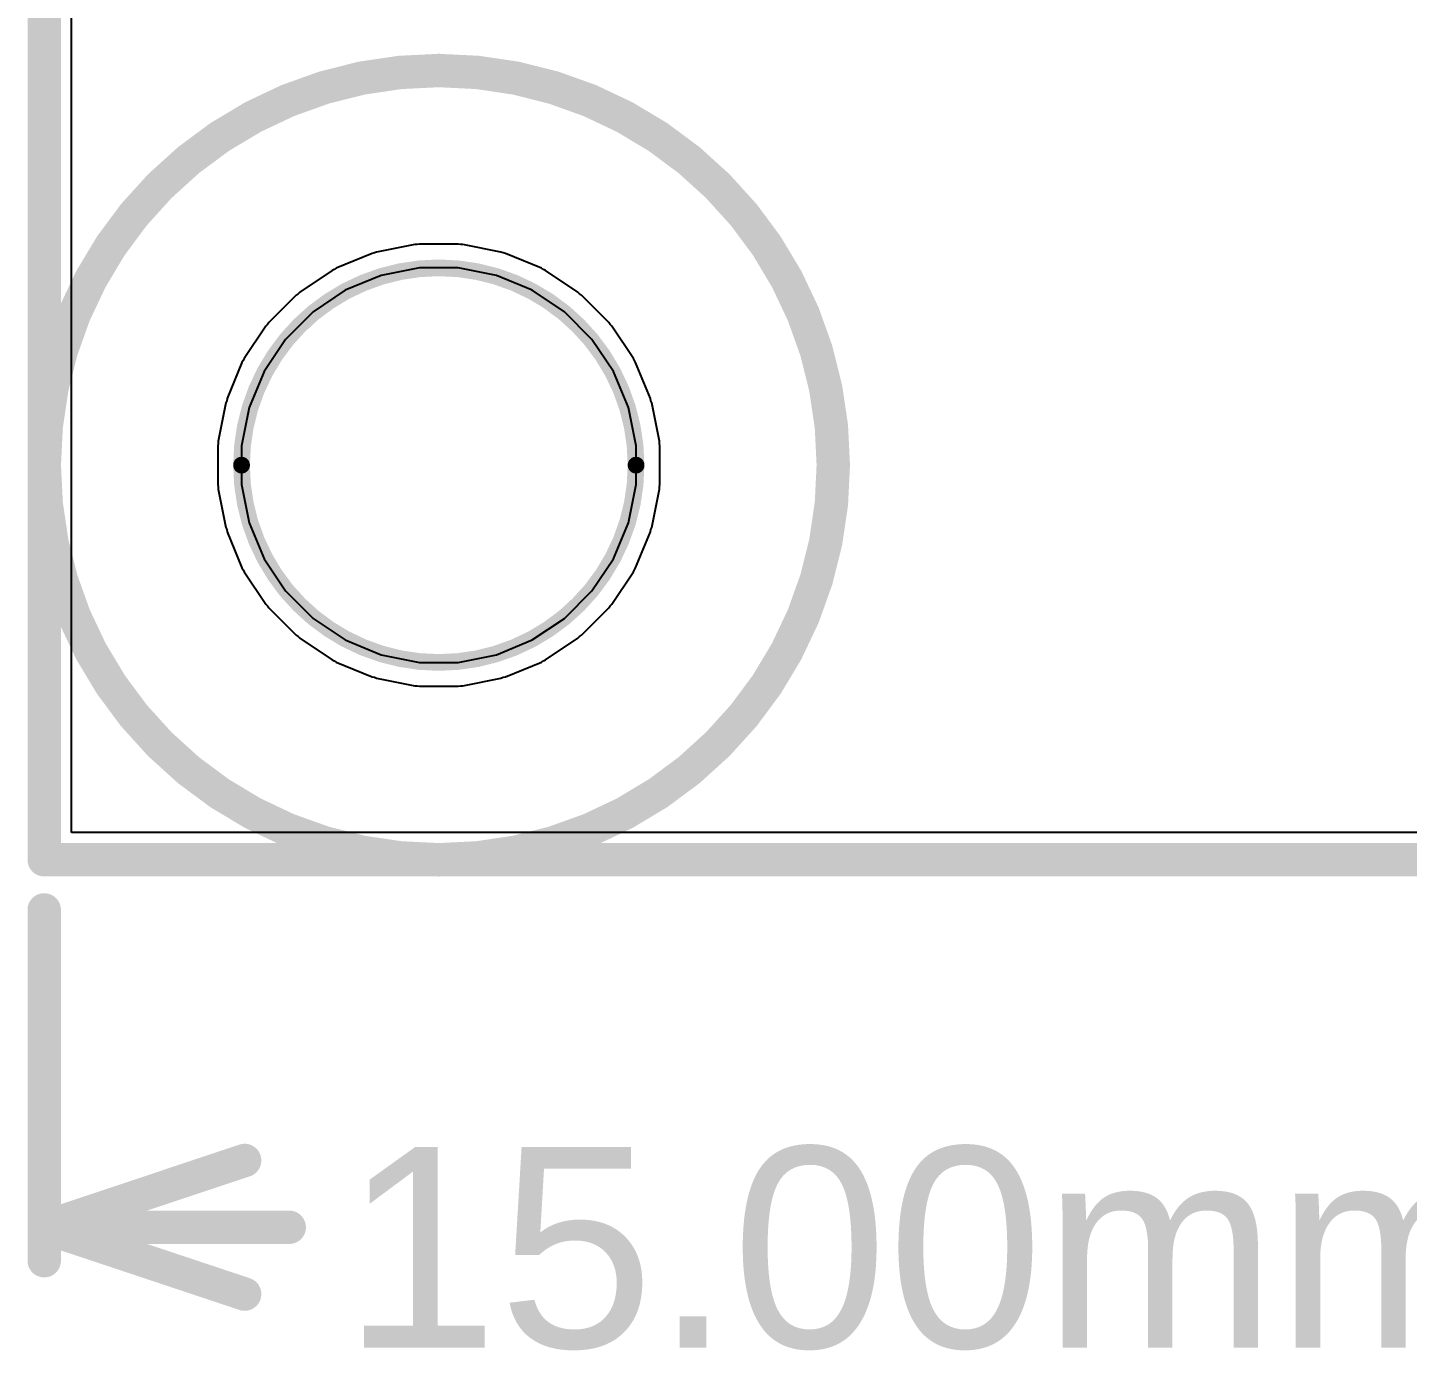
# Model space of a CAD drawing. Header units: inches. Extents: x -13 to 254, y -7 to 63.
# Drawn here: x -3.13 to 7.37, y -6.73 to 3.33 of the extents above; entities that cross this region are included whole.
import ezdxf

# ---------------------------------------------------------------- set-up
doc = ezdxf.new("R2010")
doc.units = ezdxf.units.IN
for name, color, linetype in [('Board Shape', 216, 'Continuous'), ('Bottom Layer', 5, 'Continuous'), ('Dimensions', 6, 'Continuous'), ('GND', 16, 'Continuous'), ('Multi-Layer', 9, 'Continuous'), ('POWER', 76, 'Continuous'), ('Top Layer', 1, 'Continuous')]:
    doc.layers.add(name, color=color, linetype=linetype)
doc.styles.add('Arial', font='', dxfattribs={"height": 0.2})
doc.styles.get('Arial').set_extended_font_data('Arial')

msp = doc.modelspace()

# ---------------------------------------------------------------- linework, layer by layer
at = {"layer": 'Board Shape'}
for points in [[(-3, 0, 0.254, 0.254, 0), (-3, 9, 0.254, 0.254, 0)], [(-3, -3, 0.254, 0.254, 0), (-3, 0, 0.254, 0.254, 0)], [(-3, -3, 0.254, 0.254, 0), (0, -3, 0.254, 0.254, 0)], [(0, -3, 0.254, 0.254, 0), (12, -3, 0.254, 0.254, 0)]]:
    msp.add_lwpolyline(points, format="xyseb", dxfattribs=at)
for points in [[(1.5, 0, 0.127, 0.127, 1), (-1.5, 0, 0.127, 0.127, 1)], [(-3.064, 0, 0.127, 0.127, 1), (-2.937, 0, 0.127, 0.127, 1)], [(-3.064, 0, 0.127, 0.127, 1), (-2.937, 0, 0.127, 0.127, 1)], [(-1.532, 0, 0.0635, 0.0635, 1), (-1.468, 0, 0.0635, 0.0635, 1)], [(1.468, 0, 0.0635, 0.0635, 1), (1.532, 0, 0.0635, 0.0635, 1)], [(-3.064, -3, 0.127, 0.127, 1), (-2.937, -3, 0.127, 0.127, 1)], [(-3.064, -3, 0.127, 0.127, 1), (-2.937, -3, 0.127, 0.127, 1)], [(-0.064, -3, 0.127, 0.127, 1), (0.064, -3, 0.127, 0.127, 1)], [(-0.064, -3, 0.127, 0.127, 1), (0.064, -3, 0.127, 0.127, 1)]]:
    msp.add_lwpolyline(points, format="xyseb", close=True, dxfattribs=at)
at = {"layer": 'Bottom Layer'}
for p, q in [((-2.793, -2.793), (-2.793, 9)), ((-0.148, 1.681), (-0.165, 1.678)), ((0.148, 1.681), (-0.148, 1.681)), ((0.165, 1.678), (0.148, 1.681)), ((-0.507, 1.61), (-0.78, 1.497)), ((-0.489, 1.613), (-0.507, 1.61)), ((-0.473, 1.62), (-0.489, 1.613)), ((-0.183, 1.678), (-0.473, 1.62)), ((-0.165, 1.678), (-0.183, 1.678)), ((0.183, 1.678), (0.165, 1.678)), ((0.473, 1.62), (0.183, 1.678)), ((0.489, 1.613), (0.473, 1.62)), ((0.507, 1.61), (0.489, 1.613)), ((0.78, 1.497), (0.507, 1.61)), ((-0.811, 1.48), (-1.057, 1.316)), ((-0.795, 1.487), (-0.811, 1.48)), ((-0.78, 1.497), (-0.795, 1.487)), ((0.795, 1.487), (0.78, 1.497)), ((0.811, 1.48), (0.795, 1.487)), ((1.057, 1.316), (0.811, 1.48)), ((-1.084, 1.293), (-1.293, 1.084)), ((-1.07, 1.303), (-1.084, 1.293)), ((-1.057, 1.316), (-1.07, 1.303)), ((1.07, 1.303), (1.057, 1.316)), ((1.084, 1.293), (1.07, 1.303)), ((1.293, 1.084), (1.084, 1.293)), ((-1.316, 1.057), (-1.48, 0.811)), ((-1.303, 1.07), (-1.316, 1.057)), ((-1.293, 1.084), (-1.303, 1.07)), ((1.303, 1.07), (1.293, 1.084)), ((1.316, 1.057), (1.303, 1.07)), ((1.48, 0.811), (1.316, 1.057)), ((-1.497, 0.78), (-1.61, 0.507)), ((-1.487, 0.795), (-1.497, 0.78)), ((-1.48, 0.811), (-1.487, 0.795)), ((1.487, 0.795), (1.48, 0.811)), ((1.497, 0.78), (1.487, 0.795)), ((1.61, 0.507), (1.497, 0.78)), ((-1.62, 0.473), (-1.678, 0.183)), ((-1.613, 0.489), (-1.62, 0.473)), ((-1.61, 0.507), (-1.613, 0.489)), ((1.613, 0.489), (1.61, 0.507)), ((1.62, 0.473), (1.613, 0.489)), ((1.678, 0.183), (1.62, 0.473)), ((-1.678, 0.165), (-1.681, 0.148)), ((-1.681, 0.148), (-1.681, -0.148)), ((-1.678, 0.183), (-1.678, 0.165)), ((1.678, 0.165), (1.678, 0.183)), ((1.681, 0.148), (1.678, 0.165)), ((1.681, -0.148), (1.681, 0.148)), ((-1.681, -0.148), (-1.678, -0.165)), ((-1.678, -0.165), (-1.678, -0.183)), ((-1.678, -0.183), (-1.62, -0.473)), ((1.62, -0.473), (1.678, -0.183)), ((1.678, -0.165), (1.681, -0.148)), ((1.678, -0.183), (1.678, -0.165)), ((-1.62, -0.473), (-1.613, -0.489)), ((-1.613, -0.489), (-1.61, -0.507)), ((-1.61, -0.507), (-1.497, -0.78)), ((1.497, -0.78), (1.61, -0.507)), ((1.61, -0.507), (1.613, -0.489)), ((1.613, -0.489), (1.62, -0.473)), ((-1.497, -0.78), (-1.487, -0.795)), ((-1.487, -0.795), (-1.48, -0.811)), ((-1.48, -0.811), (-1.316, -1.057)), ((1.316, -1.057), (1.48, -0.811)), ((1.48, -0.811), (1.487, -0.795)), ((1.487, -0.795), (1.497, -0.78)), ((-1.316, -1.057), (-1.303, -1.07)), ((-1.303, -1.07), (-1.293, -1.084)), ((-1.293, -1.084), (-1.084, -1.293)), ((1.084, -1.293), (1.293, -1.084)), ((1.293, -1.084), (1.303, -1.07)), ((1.303, -1.07), (1.316, -1.057)), ((-1.084, -1.293), (-1.07, -1.303)), ((-1.07, -1.303), (-1.057, -1.316)), ((-1.057, -1.316), (-0.811, -1.48)), ((0.811, -1.48), (1.057, -1.316)), ((1.057, -1.316), (1.07, -1.303)), ((1.07, -1.303), (1.084, -1.293)), ((-0.811, -1.48), (-0.795, -1.487)), ((-0.795, -1.487), (-0.78, -1.497)), ((-0.78, -1.497), (-0.507, -1.61)), ((0.507, -1.61), (0.78, -1.497)), ((0.78, -1.497), (0.795, -1.487)), ((0.795, -1.487), (0.811, -1.48)), ((-0.507, -1.61), (-0.489, -1.613)), ((-0.489, -1.613), (-0.473, -1.62)), ((-0.473, -1.62), (-0.183, -1.678)), ((-0.183, -1.678), (-0.165, -1.678)), ((-0.165, -1.678), (-0.148, -1.681)), ((0.148, -1.681), (0.165, -1.678)), ((0.165, -1.678), (0.183, -1.678)), ((0.183, -1.678), (0.473, -1.62)), ((0.473, -1.62), (0.489, -1.613)), ((0.489, -1.613), (0.507, -1.61)), ((-0.148, -1.681), (0.148, -1.681)), ((11.793, -2.793), (-2.793, -2.793))]:
    msp.add_line(p, q, dxfattribs=at)
at = {"layer": 'Dimensions'}
for points in [[(0, -3, 0.254, 0.254, -1), (0, 3, 0.254, 0.254, 0)], [(0, 3, 0.254, 0.254, -1), (0, -3, 0.254, 0.254, 0)], [(-3, -6.048, 0.254, 0.254, 0), (-3, -3.381, 0.254, 0.254, 0)], [(-3, -5.794, 0.254, 0.254, 0), (-1.476, -5.286, 0.254, 0.254, 0)], [(-3, -5.794, 0.254, 0.254, 0), (-1.476, -6.302, 0.254, 0.254, 0)], [(-3, -5.794, 0.254, 0.254, 0), (-1.137, -5.794, 0.254, 0.254, 0)]]:
    msp.add_lwpolyline(points, format="xyseb", dxfattribs=at)
for points in [[(-0.064, 3, 0.127, 0.127, 1), (0.064, 3, 0.127, 0.127, 1)], [(-0.064, 3, 0.127, 0.127, 1), (0.064, 3, 0.127, 0.127, 1)], [(-0.064, -3, 0.127, 0.127, 1), (0.064, -3, 0.127, 0.127, 1)], [(-0.064, -3, 0.127, 0.127, 1), (0.064, -3, 0.127, 0.127, 1)], [(-3.064, -3.381, 0.127, 0.127, 1), (-2.937, -3.381, 0.127, 0.127, 1)], [(-1.54, -5.286, 0.127, 0.127, 1), (-1.413, -5.286, 0.127, 0.127, 1)], [(-3.064, -5.794, 0.127, 0.127, 1), (-2.937, -5.794, 0.127, 0.127, 1)], [(-3.064, -5.794, 0.127, 0.127, 1), (-2.937, -5.794, 0.127, 0.127, 1)], [(-3.064, -5.794, 0.127, 0.127, 1), (-2.937, -5.794, 0.127, 0.127, 1)], [(-1.201, -5.794, 0.127, 0.127, 1), (-1.074, -5.794, 0.127, 0.127, 1)], [(-3.064, -6.048, 0.127, 0.127, 1), (-2.937, -6.048, 0.127, 0.127, 1)], [(-1.54, -6.302, 0.127, 0.127, 1), (-1.413, -6.302, 0.127, 0.127, 1)]]:
    msp.add_lwpolyline(points, format="xyseb", close=True, dxfattribs=at)
at = {"layer": 'GND'}
for p, q in [((-2.793, -2.793), (-2.793, 9)), ((-0.148, 1.681), (-0.165, 1.678)), ((0.148, 1.681), (-0.148, 1.681)), ((0.165, 1.678), (0.148, 1.681)), ((-0.507, 1.61), (-0.78, 1.497)), ((-0.489, 1.613), (-0.507, 1.61)), ((-0.473, 1.62), (-0.489, 1.613)), ((-0.183, 1.678), (-0.473, 1.62)), ((-0.165, 1.678), (-0.183, 1.678)), ((0.183, 1.678), (0.165, 1.678)), ((0.473, 1.62), (0.183, 1.678)), ((0.489, 1.613), (0.473, 1.62)), ((0.507, 1.61), (0.489, 1.613)), ((0.78, 1.497), (0.507, 1.61)), ((-0.811, 1.48), (-1.057, 1.316)), ((-0.795, 1.487), (-0.811, 1.48)), ((-0.78, 1.497), (-0.795, 1.487)), ((0.795, 1.487), (0.78, 1.497)), ((0.811, 1.48), (0.795, 1.487)), ((1.057, 1.316), (0.811, 1.48)), ((-1.084, 1.293), (-1.293, 1.084)), ((-1.07, 1.303), (-1.084, 1.293)), ((-1.057, 1.316), (-1.07, 1.303)), ((1.07, 1.303), (1.057, 1.316)), ((1.084, 1.293), (1.07, 1.303)), ((1.293, 1.084), (1.084, 1.293)), ((-1.316, 1.057), (-1.48, 0.811)), ((-1.303, 1.07), (-1.316, 1.057)), ((-1.293, 1.084), (-1.303, 1.07)), ((1.303, 1.07), (1.293, 1.084)), ((1.316, 1.057), (1.303, 1.07)), ((1.48, 0.811), (1.316, 1.057)), ((-1.497, 0.78), (-1.61, 0.507)), ((-1.487, 0.795), (-1.497, 0.78)), ((-1.48, 0.811), (-1.487, 0.795)), ((1.487, 0.795), (1.48, 0.811)), ((1.497, 0.78), (1.487, 0.795)), ((1.61, 0.507), (1.497, 0.78)), ((-1.62, 0.473), (-1.678, 0.183)), ((-1.613, 0.489), (-1.62, 0.473)), ((-1.61, 0.507), (-1.613, 0.489)), ((1.613, 0.489), (1.61, 0.507)), ((1.62, 0.473), (1.613, 0.489)), ((1.678, 0.183), (1.62, 0.473)), ((-1.678, 0.165), (-1.681, 0.148)), ((-1.681, 0.148), (-1.681, -0.148)), ((-1.678, 0.183), (-1.678, 0.165)), ((1.678, 0.165), (1.678, 0.183)), ((1.681, 0.148), (1.678, 0.165)), ((1.681, -0.148), (1.681, 0.148)), ((-1.681, -0.148), (-1.678, -0.165)), ((-1.678, -0.165), (-1.678, -0.183)), ((-1.678, -0.183), (-1.62, -0.473)), ((1.62, -0.473), (1.678, -0.183)), ((1.678, -0.165), (1.681, -0.148)), ((1.678, -0.183), (1.678, -0.165)), ((-1.62, -0.473), (-1.613, -0.489)), ((-1.613, -0.489), (-1.61, -0.507)), ((-1.61, -0.507), (-1.497, -0.78)), ((1.497, -0.78), (1.61, -0.507)), ((1.61, -0.507), (1.613, -0.489)), ((1.613, -0.489), (1.62, -0.473)), ((-1.497, -0.78), (-1.487, -0.795)), ((-1.487, -0.795), (-1.48, -0.811)), ((-1.48, -0.811), (-1.316, -1.057)), ((1.316, -1.057), (1.48, -0.811)), ((1.48, -0.811), (1.487, -0.795)), ((1.487, -0.795), (1.497, -0.78)), ((-1.316, -1.057), (-1.303, -1.07)), ((-1.303, -1.07), (-1.293, -1.084)), ((-1.293, -1.084), (-1.084, -1.293)), ((1.084, -1.293), (1.293, -1.084)), ((1.293, -1.084), (1.303, -1.07)), ((1.303, -1.07), (1.316, -1.057)), ((-1.084, -1.293), (-1.07, -1.303)), ((-1.07, -1.303), (-1.057, -1.316)), ((-1.057, -1.316), (-0.811, -1.48)), ((0.811, -1.48), (1.057, -1.316)), ((1.057, -1.316), (1.07, -1.303)), ((1.07, -1.303), (1.084, -1.293)), ((-0.811, -1.48), (-0.795, -1.487)), ((-0.795, -1.487), (-0.78, -1.497)), ((-0.78, -1.497), (-0.507, -1.61)), ((0.507, -1.61), (0.78, -1.497)), ((0.78, -1.497), (0.795, -1.487)), ((0.795, -1.487), (0.811, -1.48)), ((-0.507, -1.61), (-0.489, -1.613)), ((-0.489, -1.613), (-0.473, -1.62)), ((-0.473, -1.62), (-0.183, -1.678)), ((-0.183, -1.678), (-0.165, -1.678)), ((-0.165, -1.678), (-0.148, -1.681)), ((0.148, -1.681), (0.165, -1.678)), ((0.165, -1.678), (0.183, -1.678)), ((0.183, -1.678), (0.473, -1.62)), ((0.473, -1.62), (0.489, -1.613)), ((0.489, -1.613), (0.507, -1.61)), ((-0.148, -1.681), (0.148, -1.681)), ((11.793, -2.793), (-2.793, -2.793))]:
    msp.add_line(p, q, dxfattribs=at)
at = {"layer": 'Multi-Layer'}
for p, q in [((-0.148, 1.5), (-0.438, 1.442)), ((0, 1.5), (-0.148, 1.5)), ((0.148, 1.5), (0, 1.5)), ((0.438, 1.442), (0.148, 1.5)), ((-0.438, 1.442), (-0.711, 1.329)), ((0.711, 1.329), (0.438, 1.442)), ((-0.711, 1.329), (-0.956, 1.165)), ((0.956, 1.165), (0.711, 1.329)), ((-0.956, 1.165), (-1.165, 0.956)), ((1.165, 0.956), (0.956, 1.165)), ((-1.165, 0.956), (-1.329, 0.711)), ((1.329, 0.711), (1.165, 0.956)), ((-1.329, 0.711), (-1.442, 0.438)), ((1.442, 0.438), (1.329, 0.711)), ((-1.442, 0.438), (-1.5, 0.148)), ((1.5, 0.148), (1.442, 0.438)), ((-1.5, 0.148), (-1.5, 0)), ((1.5, 0), (1.5, 0.148)), ((-1.5, 0), (-1.5, 0)), ((-1.5, 0), (-1.5, -0.148)), ((1.5, -0.148), (1.5, 0)), ((-1.5, -0.148), (-1.442, -0.438)), ((1.442, -0.438), (1.5, -0.148)), ((-1.442, -0.438), (-1.329, -0.711)), ((1.329, -0.711), (1.442, -0.438)), ((-1.329, -0.711), (-1.165, -0.956)), ((1.165, -0.956), (1.329, -0.711)), ((-1.165, -0.956), (-0.956, -1.165)), ((0.956, -1.165), (1.165, -0.956)), ((-0.956, -1.165), (-0.711, -1.329)), ((0.711, -1.329), (0.956, -1.165)), ((-0.711, -1.329), (-0.438, -1.442)), ((0.438, -1.442), (0.711, -1.329)), ((-0.438, -1.442), (-0.148, -1.5)), ((0.148, -1.5), (0.438, -1.442)), ((-0.148, -1.5), (0, -1.5)), ((0, -1.5), (0.148, -1.5))]:
    msp.add_line(p, q, dxfattribs=at)
at = {"layer": 'POWER'}
for p, q in [((-2.793, -2.793), (-2.793, 9)), ((-0.148, 1.681), (-0.165, 1.678)), ((0.148, 1.681), (-0.148, 1.681)), ((0.165, 1.678), (0.148, 1.681)), ((-0.507, 1.61), (-0.78, 1.497)), ((-0.489, 1.613), (-0.507, 1.61)), ((-0.473, 1.62), (-0.489, 1.613)), ((-0.183, 1.678), (-0.473, 1.62)), ((-0.165, 1.678), (-0.183, 1.678)), ((0.183, 1.678), (0.165, 1.678)), ((0.473, 1.62), (0.183, 1.678)), ((0.489, 1.613), (0.473, 1.62)), ((0.507, 1.61), (0.489, 1.613)), ((0.78, 1.497), (0.507, 1.61)), ((-0.811, 1.48), (-1.057, 1.316)), ((-0.795, 1.487), (-0.811, 1.48)), ((-0.78, 1.497), (-0.795, 1.487)), ((0.795, 1.487), (0.78, 1.497)), ((0.811, 1.48), (0.795, 1.487)), ((1.057, 1.316), (0.811, 1.48)), ((-1.084, 1.293), (-1.293, 1.084)), ((-1.07, 1.303), (-1.084, 1.293)), ((-1.057, 1.316), (-1.07, 1.303)), ((1.07, 1.303), (1.057, 1.316)), ((1.084, 1.293), (1.07, 1.303)), ((1.293, 1.084), (1.084, 1.293)), ((-1.316, 1.057), (-1.48, 0.811)), ((-1.303, 1.07), (-1.316, 1.057)), ((-1.293, 1.084), (-1.303, 1.07)), ((1.303, 1.07), (1.293, 1.084)), ((1.316, 1.057), (1.303, 1.07)), ((1.48, 0.811), (1.316, 1.057)), ((-1.497, 0.78), (-1.61, 0.507)), ((-1.487, 0.795), (-1.497, 0.78)), ((-1.48, 0.811), (-1.487, 0.795)), ((1.487, 0.795), (1.48, 0.811)), ((1.497, 0.78), (1.487, 0.795)), ((1.61, 0.507), (1.497, 0.78)), ((-1.62, 0.473), (-1.678, 0.183)), ((-1.613, 0.489), (-1.62, 0.473)), ((-1.61, 0.507), (-1.613, 0.489)), ((1.613, 0.489), (1.61, 0.507)), ((1.62, 0.473), (1.613, 0.489)), ((1.678, 0.183), (1.62, 0.473)), ((-1.678, 0.165), (-1.681, 0.148)), ((-1.681, 0.148), (-1.681, -0.148)), ((-1.678, 0.183), (-1.678, 0.165)), ((1.678, 0.165), (1.678, 0.183)), ((1.681, 0.148), (1.678, 0.165)), ((1.681, -0.148), (1.681, 0.148)), ((-1.681, -0.148), (-1.678, -0.165)), ((-1.678, -0.165), (-1.678, -0.183)), ((-1.678, -0.183), (-1.62, -0.473)), ((1.62, -0.473), (1.678, -0.183)), ((1.678, -0.165), (1.681, -0.148)), ((1.678, -0.183), (1.678, -0.165)), ((-1.62, -0.473), (-1.613, -0.489)), ((-1.613, -0.489), (-1.61, -0.507)), ((-1.61, -0.507), (-1.497, -0.78)), ((1.497, -0.78), (1.61, -0.507)), ((1.61, -0.507), (1.613, -0.489)), ((1.613, -0.489), (1.62, -0.473)), ((-1.497, -0.78), (-1.487, -0.795)), ((-1.487, -0.795), (-1.48, -0.811)), ((-1.48, -0.811), (-1.316, -1.057)), ((1.316, -1.057), (1.48, -0.811)), ((1.48, -0.811), (1.487, -0.795)), ((1.487, -0.795), (1.497, -0.78)), ((-1.316, -1.057), (-1.303, -1.07)), ((-1.303, -1.07), (-1.293, -1.084)), ((-1.293, -1.084), (-1.084, -1.293)), ((1.084, -1.293), (1.293, -1.084)), ((1.293, -1.084), (1.303, -1.07)), ((1.303, -1.07), (1.316, -1.057)), ((-1.084, -1.293), (-1.07, -1.303)), ((-1.07, -1.303), (-1.057, -1.316)), ((-1.057, -1.316), (-0.811, -1.48)), ((0.811, -1.48), (1.057, -1.316)), ((1.057, -1.316), (1.07, -1.303)), ((1.07, -1.303), (1.084, -1.293)), ((-0.811, -1.48), (-0.795, -1.487)), ((-0.795, -1.487), (-0.78, -1.497)), ((-0.78, -1.497), (-0.507, -1.61)), ((0.507, -1.61), (0.78, -1.497)), ((0.78, -1.497), (0.795, -1.487)), ((0.795, -1.487), (0.811, -1.48)), ((-0.507, -1.61), (-0.489, -1.613)), ((-0.489, -1.613), (-0.473, -1.62)), ((-0.473, -1.62), (-0.183, -1.678)), ((-0.183, -1.678), (-0.165, -1.678)), ((-0.165, -1.678), (-0.148, -1.681)), ((0.148, -1.681), (0.165, -1.678)), ((0.165, -1.678), (0.183, -1.678)), ((0.183, -1.678), (0.473, -1.62)), ((0.473, -1.62), (0.489, -1.613)), ((0.489, -1.613), (0.507, -1.61)), ((-0.148, -1.681), (0.148, -1.681)), ((11.793, -2.793), (-2.793, -2.793))]:
    msp.add_line(p, q, dxfattribs=at)
at = {"layer": 'Top Layer'}
for p, q in [((-2.793, -2.793), (-2.793, 7.54)), ((-0.148, 1.681), (-0.165, 1.678)), ((0.148, 1.681), (-0.148, 1.681)), ((0.165, 1.678), (0.148, 1.681)), ((-0.507, 1.61), (-0.78, 1.497)), ((-0.489, 1.613), (-0.507, 1.61)), ((-0.473, 1.62), (-0.489, 1.613)), ((-0.183, 1.678), (-0.473, 1.62)), ((-0.165, 1.678), (-0.183, 1.678)), ((0.183, 1.678), (0.165, 1.678)), ((0.473, 1.62), (0.183, 1.678)), ((0.489, 1.613), (0.473, 1.62)), ((0.507, 1.61), (0.489, 1.613)), ((0.78, 1.497), (0.507, 1.61)), ((-0.811, 1.48), (-1.057, 1.316)), ((-0.795, 1.487), (-0.811, 1.48)), ((-0.78, 1.497), (-0.795, 1.487)), ((0.795, 1.487), (0.78, 1.497)), ((0.811, 1.48), (0.795, 1.487)), ((1.057, 1.316), (0.811, 1.48)), ((-1.084, 1.293), (-1.293, 1.084)), ((-1.07, 1.303), (-1.084, 1.293)), ((-1.057, 1.316), (-1.07, 1.303)), ((1.07, 1.303), (1.057, 1.316)), ((1.084, 1.293), (1.07, 1.303)), ((1.293, 1.084), (1.084, 1.293)), ((-1.316, 1.057), (-1.48, 0.811)), ((-1.303, 1.07), (-1.316, 1.057)), ((-1.293, 1.084), (-1.303, 1.07)), ((1.303, 1.07), (1.293, 1.084)), ((1.316, 1.057), (1.303, 1.07)), ((1.48, 0.811), (1.316, 1.057)), ((-1.497, 0.78), (-1.61, 0.507)), ((-1.487, 0.795), (-1.497, 0.78)), ((-1.48, 0.811), (-1.487, 0.795)), ((1.487, 0.795), (1.48, 0.811)), ((1.497, 0.78), (1.487, 0.795)), ((1.61, 0.507), (1.497, 0.78)), ((-1.62, 0.473), (-1.678, 0.183)), ((-1.613, 0.489), (-1.62, 0.473)), ((-1.61, 0.507), (-1.613, 0.489)), ((1.613, 0.489), (1.61, 0.507)), ((1.62, 0.473), (1.613, 0.489)), ((1.678, 0.183), (1.62, 0.473)), ((-1.678, 0.165), (-1.681, 0.148)), ((-1.681, 0.148), (-1.681, -0.148)), ((-1.678, 0.183), (-1.678, 0.165)), ((1.678, 0.165), (1.678, 0.183)), ((1.681, 0.148), (1.678, 0.165)), ((1.681, -0.148), (1.681, 0.148)), ((-1.681, -0.148), (-1.678, -0.165)), ((-1.678, -0.165), (-1.678, -0.183)), ((-1.678, -0.183), (-1.62, -0.473)), ((1.62, -0.473), (1.678, -0.183)), ((1.678, -0.165), (1.681, -0.148)), ((1.678, -0.183), (1.678, -0.165)), ((-1.62, -0.473), (-1.613, -0.489)), ((-1.613, -0.489), (-1.61, -0.507)), ((-1.61, -0.507), (-1.497, -0.78)), ((1.497, -0.78), (1.61, -0.507)), ((1.61, -0.507), (1.613, -0.489)), ((1.613, -0.489), (1.62, -0.473)), ((-1.497, -0.78), (-1.487, -0.795)), ((-1.487, -0.795), (-1.48, -0.811)), ((-1.48, -0.811), (-1.316, -1.057)), ((1.316, -1.057), (1.48, -0.811)), ((1.48, -0.811), (1.487, -0.795)), ((1.487, -0.795), (1.497, -0.78)), ((-1.316, -1.057), (-1.303, -1.07)), ((-1.303, -1.07), (-1.293, -1.084)), ((-1.293, -1.084), (-1.084, -1.293)), ((1.084, -1.293), (1.293, -1.084)), ((1.293, -1.084), (1.303, -1.07)), ((1.303, -1.07), (1.316, -1.057)), ((-1.084, -1.293), (-1.07, -1.303)), ((-1.07, -1.303), (-1.057, -1.316)), ((-1.057, -1.316), (-0.811, -1.48)), ((0.811, -1.48), (1.057, -1.316)), ((1.057, -1.316), (1.07, -1.303)), ((1.07, -1.303), (1.084, -1.293)), ((-0.811, -1.48), (-0.795, -1.487)), ((-0.795, -1.487), (-0.78, -1.497)), ((-0.78, -1.497), (-0.507, -1.61)), ((0.507, -1.61), (0.78, -1.497)), ((0.78, -1.497), (0.795, -1.487)), ((0.795, -1.487), (0.811, -1.48)), ((-0.507, -1.61), (-0.489, -1.613)), ((-0.489, -1.613), (-0.473, -1.62)), ((-0.473, -1.62), (-0.183, -1.678)), ((-0.183, -1.678), (-0.165, -1.678)), ((-0.165, -1.678), (-0.148, -1.681)), ((0.148, -1.681), (0.165, -1.678)), ((0.165, -1.678), (0.183, -1.678)), ((0.183, -1.678), (0.473, -1.62)), ((0.473, -1.62), (0.489, -1.613)), ((0.489, -1.613), (0.507, -1.61)), ((-0.148, -1.681), (0.148, -1.681)), ((11.793, -2.793), (-2.793, -2.793))]:
    msp.add_line(p, q, dxfattribs=at)

# ---------------------------------------------------------------- texts
at = {"layer": 'Dimensions', "style": 'Arial'}
msp.add_text('15.00mm', height=1.524, dxfattribs=at).set_placement((-0.731, -6.708))

doc.saveas('drawing.dxf')
